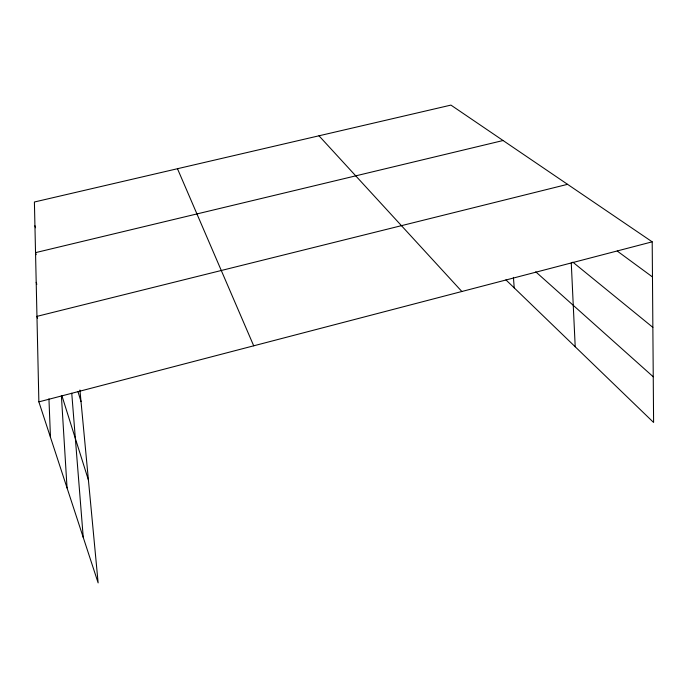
<?xml version="1.0" encoding="UTF-8"?>
<svg xmlns="http://www.w3.org/2000/svg" width="688" height="688" viewBox="0 0 688 688"><rect width="100%" height="100%" fill="white"/><g stroke="black" fill="none" stroke-linecap="round" stroke-linejoin="round"><path stroke-width="1.03" d="M79.928 390.027L98.135 582.899L38.872 401.869L652.198 241.832L653.6 422.458L505.921 279.87M567.557 184.332L36.963 316.36L37.599 318.406M503.074 140.524L35.535 252.642L36.154 254.68M652.198 241.832L450.932 105.101L34.4 202.005L38.872 401.869M617.231 251.043L652.473 276.946M572.812 262.128L652.86 327.368M535.737 271.812L653.247 376.783M318.983 135.803L461.863 291.497M177.478 168.715L253.709 345.815M61.903 395.695L88.434 480.078M36.197 282.329L36.817 284.333M77.959 391.549L81.021 401.577M34.933 225.759L35.544 227.78M71.75 393.252L83.239 537.397M513.429 277.367L514.22 287.885M61.395 395.781L67.054 487.964M571.264 262.902L575.211 346.769M48.943 398.834L50.473 437.301"/></g></svg>
